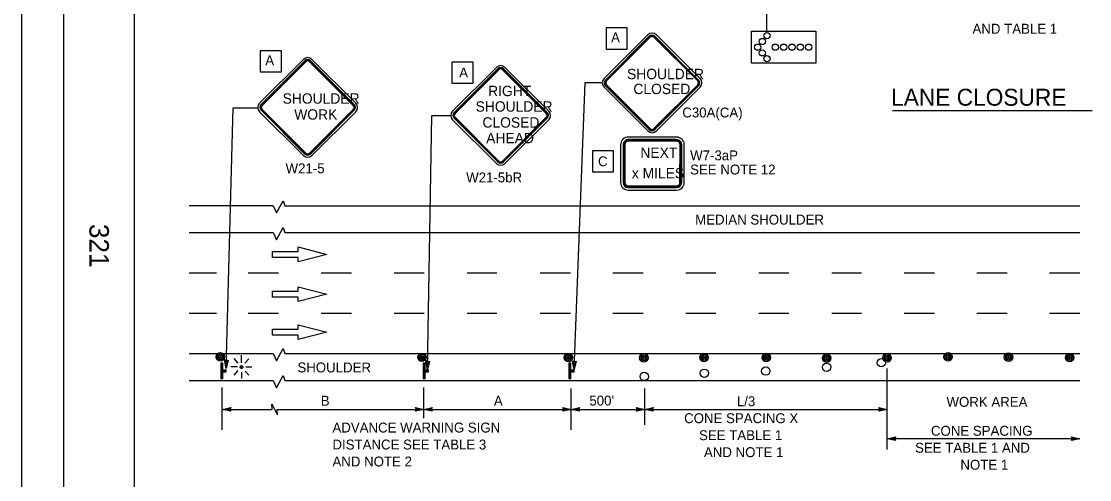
# Model space of a CAD drawing. Extents: x -893 to 867, y -474 to 712.
# Drawn here: x -893 to -138, y -45 to 278 of the extents above; entities that cross this region are included whole.
import ezdxf

# ---------------------------------------------------------------- set-up
doc = ezdxf.new("R2010")
doc.units = 0
for name, color, linetype in [('border_PLOTTING-ELEMENTS', 7, 'Continuous'), ('border_rw_22x34_Cut_Lines', 7, 'Continuous'), ('border_SHEET', 7, 'Continuous'), ('border_WITHIN-BORDER-anno', 7, 'Continuous'), ('pp_PRESENTATION', 7, 'Continuous'), ('rd_ES', 7, 'Continuous'), ('rd_ETW', 7, 'Continuous'), ('tcd_PVMT-MARKER', 7, 'Continuous'), ('tcd_RAILING-anno', 7, 'Continuous'), ('tcd_SIGN-ROADSIDE', 7, 'Continuous'), ('temp_FLASHING-BEACON', 7, 'Continuous'), ('temp_TRAFFIC-CONES', 7, 'Continuous')]:
    doc.layers.add(name, color=color, linetype=linetype)

msp = doc.modelspace()

# ---------------------------------------------------------------- linework, layer by layer
at = {"layer": 'border_PLOTTING-ELEMENTS'}
for points in [[(-893.45, -474.04), (866.55, -474.04), (866.55, 711.96), (-893.45, 711.96)], [(-863.45, 668.96), (836.55, 668.96), (836.55, -431.04), (-863.45, -431.04)]]:
    msp.add_lwpolyline(points, close=True, dxfattribs=at)
at = {"layer": 'border_rw_22x34_Cut_Lines'}
msp.add_lwpolyline([(-863.45, 668.96), (836.55, 668.96), (836.55, -431.04), (-863.45, -431.04)], close=True, dxfattribs=at)
at = {"layer": 'border_SHEET'}
msp.add_line((-813.45, -406.04), (-813.45, 643.96), dxfattribs=at)
at = {"layer": 'pp_PRESENTATION'}
for p, q in [((-715.84, 113.65), (-715.84, 115.77)), ((-715.84, 115.77), (-697.9, 115.77)), ((-715.84, 111.52), (-715.84, 113.65)), ((-677.58, 113.65), (-697.91, 108.43)), ((-697.9, 115.77), (-697.9, 118.87)), ((-697.9, 118.87), (-677.58, 113.65)), ((-697.91, 111.52), (-715.84, 111.52)), ((-697.91, 108.43), (-697.91, 111.52)), ((-697.9, 87.75), (-697.9, 90.84)), ((-697.9, 90.84), (-677.58, 85.62)), ((-715.84, 85.62), (-715.84, 87.75)), ((-715.84, 87.75), (-697.9, 87.75)), ((-715.84, 83.5), (-715.84, 85.62)), ((-697.91, 83.5), (-715.84, 83.5)), ((-677.58, 85.62), (-697.91, 80.4)), ((-697.91, 80.4), (-697.91, 83.5)), ((-715.84, 58.63), (-715.84, 60.76)), ((-715.84, 60.76), (-697.9, 60.76)), ((-697.9, 60.76), (-697.9, 63.85)), ((-697.9, 63.85), (-677.58, 58.63)), ((-715.84, 56.51), (-715.84, 58.63)), ((-697.91, 56.51), (-715.84, 56.51)), ((-677.58, 58.63), (-697.91, 53.41)), ((-697.91, 53.41), (-697.91, 56.51))]:
    msp.add_line(p, q, dxfattribs=at)
at = {"layer": 'rd_ES'}
for p, q in [((-774.76, 129.07), (-715.45, 129.07)), ((-707.13, 129.07), (-145.26, 129.07)), ((-774.76, 43.57), (-715.45, 43.57)), ((-707.13, 43.57), (-145.26, 43.57))]:
    msp.add_line(p, q, dxfattribs=at)
for points in [[(-715.45, 129.07), (-713.19, 123.9), (-708.5, 132.56), (-707.13, 129.07)], [(-715.45, 43.57), (-713.19, 38.4), (-708.5, 47.06), (-707.13, 43.57)]]:
    msp.add_lwpolyline(points, dxfattribs=at)
at = {"layer": 'rd_ETW'}
for p, q in [((-774.76, 148.26), (-715.45, 148.26)), ((-707.13, 148.07), (-145.26, 148.07)), ((-774.76, 24.57), (-715.45, 24.57)), ((-707.13, 24.57), (-145.26, 24.57))]:
    msp.add_line(p, q, dxfattribs=at)
for points in [[(-715.45, 148.07), (-713.19, 142.9), (-708.5, 151.56), (-707.13, 148.07)], [(-715.45, 24.57), (-713.19, 19.4), (-708.5, 28.06), (-707.13, 24.57)]]:
    msp.add_lwpolyline(points, dxfattribs=at)
at = {"layer": 'tcd_PVMT-MARKER'}
for p, q in [((-774.76, 100.57), (-755.55, 100.57)), ((-733.04, 100.57), (-711.61, 100.57)), ((-733.04, 100.57), (-711.61, 100.57)), ((-681.6, 100.57), (-660.17, 100.57)), ((-630.02, 100.57), (-608.72, 100.57)), ((-578.41, 100.57), (-557.28, 100.57)), ((-526.79, 100.57), (-505.35, 100.57)), ((-526.79, 100.57), (-505.35, 100.57)), ((-475.35, 100.57), (-453.91, 100.57)), ((-423.77, 100.57), (-402.47, 100.57)), ((-372.15, 100.57), (-351.03, 100.57)), ((-320.53, 100.57), (-299.58, 100.57)), ((-269.58, 100.57), (-248.14, 100.57)), ((-218.13, 100.57), (-196.7, 100.57)), ((-166.69, 100.57), (-145.26, 100.57)), ((-774.76, 72.07), (-755.55, 72.07)), ((-733.04, 72.07), (-711.61, 72.07)), ((-733.04, 72.07), (-711.61, 72.07)), ((-681.6, 72.07), (-660.17, 72.07)), ((-630.02, 72.07), (-608.72, 72.07)), ((-578.41, 72.07), (-557.28, 72.07)), ((-526.79, 72.07), (-505.35, 72.07)), ((-526.79, 72.07), (-505.35, 72.07)), ((-475.35, 72.07), (-453.91, 72.07)), ((-423.77, 72.07), (-402.47, 72.07)), ((-372.15, 72.07), (-351.03, 72.07)), ((-320.53, 72.07), (-299.58, 72.07)), ((-269.58, 72.07), (-248.14, 72.07)), ((-218.13, 72.07), (-196.7, 72.07)), ((-166.69, 72.07), (-145.26, 72.07))]:
    msp.add_line(p, q, dxfattribs=at)
at = {"layer": 'tcd_RAILING-anno'}
for p, q in [((-502.82, 32.3), (-494.87, 235.16)), ((-494.87, 235.16), (-483.46, 235.16)), ((-748.77, 33.13), (-743.68, 217.26)), ((-743.68, 217.26), (-725.86, 217.26)), ((-606.42, 32.42), (-603.29, 211.69)), ((-603.29, 211.69), (-590.05, 211.69)), ((-277.66, 215.32), (-136.62, 215.32)), ((-281.38, -24.29), (-281.38, 33.01)), ((-751.41, -10.34), (-751.41, 19.66)), ((-609, -2.03), (-609, 19.66)), ((-504.77, -10.34), (-504.77, 18.83)), ((-452.86, -6.74), (-452.86, 18.83)), ((-751.41, 4.1), (-716.09, 4.1)), ((-712.74, 4.1), (-609, 4.1)), ((-609, 4.1), (-504.77, 4.1)), ((-504.77, 4.1), (-452.86, 4.1)), ((-452.86, 4.1), (-281.38, 4.1)), ((-145.26, -16.59), (-281.38, -16.59))]:
    msp.add_line(p, q, dxfattribs=at)
for points in [[(-724.65, 257.53), (-724.65, 242.53), (-709.65, 242.53), (-709.65, 257.53)], [(-589.21, 249.56), (-589.21, 234.56), (-574.21, 234.56), (-574.21, 249.56)], [(-489.81, 186.91), (-489.81, 171.91), (-474.81, 171.91), (-474.81, 186.91)], [(-747.28, 38.99), (-748.77, 33.13), (-749.91, 39.07), (-749.57, 38.85), (-748.73, 34.5), (-747.64, 38.8), (-747.99, 38.6), (-748.69, 35.85), (-749.23, 38.63), (-748.88, 38.41), (-748.65, 37.21), (-748.35, 38.4), (-748.62, 38.24), (-749.91, 39.07), (-748.62, 38.24)], [(-605, 38.3), (-606.42, 32.42), (-607.63, 38.35), (-607.28, 38.13), (-606.4, 33.79), (-605.35, 38.1), (-605.7, 37.9), (-606.37, 35.14), (-606.93, 37.92), (-606.59, 37.7), (-606.34, 36.5), (-606.06, 37.7), (-606.33, 37.54), (-607.63, 38.35), (-606.33, 37.54)], [(-501.27, 38.15), (-502.82, 32.3), (-503.89, 38.25), (-503.55, 38.03), (-502.77, 33.67), (-501.62, 37.96), (-501.98, 37.76), (-502.71, 35.02), (-503.21, 37.81), (-502.87, 37.58), (-502.65, 36.38), (-502.34, 37.57), (-502.61, 37.42), (-503.89, 38.25), (-502.61, 37.42)], [(-745.51, 2.78), (-751.41, 4.1), (-745.51, 5.41), (-745.72, 5.06), (-750.05, 4.11), (-745.72, 3.13), (-745.93, 3.48), (-748.7, 4.1), (-745.93, 4.71), (-746.14, 4.36), (-747.34, 4.1), (-746.13, 3.83), (-746.3, 4.1), (-745.51, 5.41), (-746.3, 4.1)], [(-614.91, 5.42), (-609, 4.1), (-614.91, 2.79), (-614.7, 3.14), (-610.37, 4.1), (-614.7, 5.07), (-614.49, 4.72), (-611.72, 4.1), (-614.49, 3.49), (-614.28, 3.84), (-613.08, 4.11), (-614.28, 4.37), (-614.12, 4.1), (-614.91, 2.79), (-614.12, 4.1)], [(-603.1, 2.78), (-609, 4.1), (-603.1, 5.41), (-603.31, 5.06), (-607.63, 4.11), (-603.3, 3.13), (-603.51, 3.48), (-606.28, 4.1), (-603.52, 4.71), (-603.73, 4.36), (-604.92, 4.1), (-603.72, 3.83), (-603.88, 4.1), (-603.1, 5.41), (-603.88, 4.1)], [(-510.67, 5.42), (-504.77, 4.1), (-510.67, 2.79), (-510.46, 3.14), (-506.14, 4.1), (-510.46, 5.07), (-510.26, 4.72), (-507.49, 4.1), (-510.25, 3.49), (-510.04, 3.84), (-508.85, 4.11), (-510.05, 4.37), (-509.89, 4.1), (-510.67, 2.79), (-509.89, 4.1)], [(-498.86, 2.78), (-504.77, 4.1), (-498.86, 5.41), (-499.07, 5.06), (-503.4, 4.11), (-499.07, 3.13), (-499.28, 3.48), (-502.05, 4.1), (-499.28, 4.71), (-499.49, 4.36), (-500.69, 4.1), (-499.49, 3.83), (-499.65, 4.1), (-498.86, 5.41), (-499.65, 4.1)], [(-458.76, 5.42), (-452.86, 4.1), (-458.76, 2.79), (-458.55, 3.14), (-454.23, 4.1), (-458.55, 5.07), (-458.34, 4.72), (-455.58, 4.1), (-458.34, 3.49), (-458.13, 3.84), (-456.94, 4.11), (-458.14, 4.37), (-457.97, 4.1), (-458.76, 2.79), (-457.97, 4.1)], [(-446.95, 2.78), (-452.86, 4.1), (-446.95, 5.41), (-447.16, 5.06), (-451.49, 4.11), (-447.16, 3.13), (-447.37, 3.48), (-450.14, 4.1), (-447.37, 4.71), (-447.58, 4.36), (-448.78, 4.1), (-447.58, 3.83), (-447.74, 4.1), (-446.95, 5.41), (-447.74, 4.1)], [(-287.29, 5.42), (-281.38, 4.1), (-287.29, 2.79), (-287.08, 3.14), (-282.75, 4.1), (-287.08, 5.07), (-286.87, 4.72), (-284.1, 4.1), (-286.87, 3.49), (-286.66, 3.84), (-285.46, 4.11), (-286.66, 4.37), (-286.5, 4.1), (-287.29, 2.79), (-286.5, 4.1)], [(-275.48, -17.91), (-281.38, -16.59), (-275.48, -15.28), (-275.69, -15.63), (-280.01, -16.59), (-275.68, -17.56), (-275.89, -17.21), (-278.66, -16.6), (-275.9, -15.98), (-276.11, -16.33), (-277.3, -16.6), (-276.1, -16.86), (-276.26, -16.59), (-275.48, -15.28), (-276.26, -16.59)], [(-275.48, -17.91), (-281.38, -16.59), (-275.48, -15.28), (-275.69, -15.63), (-280.01, -16.59), (-275.68, -17.56), (-275.89, -17.21), (-278.66, -16.6), (-275.9, -15.98), (-276.11, -16.33), (-277.3, -16.6), (-276.1, -16.86), (-276.26, -16.59), (-275.48, -15.28), (-276.26, -16.59)], [(-151.16, -15.27), (-145.26, -16.59), (-151.16, -17.9), (-150.95, -17.55), (-146.63, -16.6), (-150.95, -15.62), (-150.74, -15.97), (-147.98, -16.59), (-150.74, -17.2), (-150.53, -16.86), (-149.34, -16.59), (-150.54, -16.32), (-150.37, -16.59), (-151.16, -17.9), (-150.37, -16.59)]]:
    msp.add_lwpolyline(points, close=True, dxfattribs=at)
msp.add_lwpolyline([(-716.09, 4.02), (-716.51, 7.73), (-712.32, 0.31), (-712.74, 4.02)], dxfattribs=at)
msp.add_open_spline([(-366.56, 271.41), (-366.56, 281.56), (-366.56, 286.18), (-366.56, 290.09)], degree=2, dxfattribs=at)
at = {"layer": 'tcd_SIGN-ROADSIDE'}
for p, q in [((-377.34, 248.71), (-377.34, 271.41)), ((-377.34, 271.41), (-331.94, 271.41)), ((-331.94, 271.41), (-331.94, 248.71)), ((-331.94, 248.71), (-377.34, 248.71))]:
    msp.add_line(p, q, dxfattribs=at)
msp.add_lwpolyline([(-480.2, 273.7), (-480.2, 258.7), (-465.2, 258.7), (-465.2, 273.7)], close=True, dxfattribs=at)
for points in [[(-450.7, 268.74), (-481.59, 237.85)], [(-449.69, 267.72), (-480.57, 236.84)], [(-449.35, 267.38), (-480.23, 236.5)], [(-449.01, 267.04), (-479.89, 236.16)], [(-415.41, 236.16), (-446.29, 267.04)], [(-415.07, 236.5), (-445.95, 267.38)], [(-414.73, 236.84), (-445.61, 267.72)], [(-413.71, 237.85), (-444.6, 268.74)], [(-694.15, 251.43), (-725.03, 220.54)], [(-693.13, 250.41), (-724.01, 219.53)], [(-692.79, 250.07), (-723.67, 219.19)], [(-692.45, 249.73), (-723.34, 218.85)], [(-658.85, 218.85), (-689.74, 249.73)], [(-658.51, 219.19), (-689.4, 250.07)], [(-658.17, 219.53), (-689.06, 250.41)], [(-657.15, 220.54), (-688.04, 251.43)], [(-557.73, 245.8), (-588.62, 214.91)], [(-556.72, 244.78), (-587.6, 213.89)], [(-556.38, 244.44), (-587.26, 213.55)], [(-556.04, 244.1), (-586.92, 213.21)], [(-522.44, 213.21), (-553.32, 244.1)], [(-522.1, 213.55), (-552.98, 244.44)], [(-521.76, 213.89), (-552.64, 244.78)], [(-520.74, 214.91), (-551.62, 245.8)], [(-481.59, 231.74), (-450.7, 200.86)], [(-480.57, 232.76), (-449.69, 201.88)], [(-480.23, 233.1), (-449.35, 202.22)], [(-479.89, 233.44), (-449.01, 202.56)], [(-446.29, 202.56), (-415.41, 233.44)], [(-445.95, 202.22), (-415.07, 233.1)], [(-445.61, 201.88), (-414.73, 232.76)], [(-444.6, 200.86), (-413.71, 231.74)], [(-725.03, 214.43), (-694.15, 183.55)], [(-724.01, 215.45), (-693.13, 184.57)], [(-723.67, 215.79), (-692.79, 184.91)], [(-723.34, 216.13), (-692.45, 185.25)], [(-689.74, 185.25), (-658.85, 216.13)], [(-689.4, 184.91), (-658.51, 215.79)], [(-689.06, 184.57), (-658.17, 215.45)], [(-688.04, 183.55), (-657.15, 214.43)], [(-588.62, 208.8), (-557.73, 177.92)], [(-587.6, 209.82), (-556.72, 178.94)], [(-587.26, 210.16), (-556.38, 179.27)], [(-586.92, 210.5), (-556.04, 179.61)], [(-553.32, 179.61), (-522.44, 210.5)], [(-552.98, 179.27), (-522.1, 210.16)], [(-552.64, 178.94), (-521.76, 209.82)], [(-551.62, 177.92), (-520.74, 208.8)], [(-430.27, 196.54), (-464.47, 196.57)], [(-469.87, 191.14), (-469.92, 164.44)], [(-468.07, 191.17), (-468.12, 164.47)], [(-467.47, 191.17), (-467.52, 164.47)], [(-466.87, 191.17), (-466.92, 164.47)], [(-430.27, 194.74), (-464.47, 194.77)], [(-430.27, 194.14), (-464.47, 194.17)], [(-430.27, 193.54), (-464.47, 193.57)], [(-427.92, 164.44), (-427.87, 191.14)], [(-427.32, 164.44), (-427.27, 191.14)], [(-426.72, 164.44), (-426.67, 191.14)], [(-424.92, 164.44), (-424.87, 191.14)], [(-464.52, 162.07), (-430.32, 162.04)], [(-464.52, 161.47), (-430.32, 161.44)], [(-464.52, 160.87), (-430.32, 160.84)], [(-464.47, 159.07), (-430.27, 159.04)]]:
    msp.add_lwpolyline(points, dxfattribs=at)
for centre in [(-369.75, 264.08), (-366.47, 268.11), (-373.02, 260.06), (-369.75, 256.03), (-360.56, 260.06), (-354.64, 260.06), (-348.73, 260.06), (-342.81, 260.06), (-336.89, 260.06), (-366.47, 252)]:
    msp.add_circle(centre, 2.2, dxfattribs=at)
for centre, radius, start, end in [((-447.65, 265.68), 4.32, 45, 135), ((-447.65, 265.68), 2.88, 45, 135), ((-447.65, 265.68), 2.4, 45, 135), ((-447.65, 265.68), 1.92, 45, 135), ((-691.09, 248.37), 4.32, 45, 135), ((-691.09, 248.37), 2.88, 45, 135), ((-691.09, 248.37), 2.4, 45, 135), ((-691.09, 248.37), 1.92, 45, 135), ((-554.68, 242.74), 4.32, 45, 135), ((-554.68, 242.74), 2.88, 45, 135), ((-554.68, 242.74), 2.4, 45, 135), ((-554.68, 242.74), 1.92, 45, 135), ((-478.53, 234.8), 4.32, 135, 224.99989), ((-478.53, 234.8), 2.88, 135, 224.99989), ((-478.53, 234.8), 2.4, 135, 224.99989), ((-478.53, 234.8), 1.92, 135, 224.99989), ((-416.77, 234.8), 1.92, 315, 45), ((-416.77, 234.8), 2.4, 315, 45), ((-416.77, 234.8), 2.88, 315, 45), ((-416.77, 234.8), 4.32, 315, 45), ((-721.98, 217.49), 4.32, 135, 224.99989), ((-721.98, 217.49), 2.88, 135, 224.99989), ((-721.98, 217.49), 2.4, 135, 224.99989), ((-660.21, 217.49), 2.4, 315, 45), ((-660.21, 217.49), 2.88, 315, 45), ((-660.21, 217.49), 4.32, 315, 45), ((-721.98, 217.49), 1.92, 135, 224.99989), ((-660.21, 217.49), 1.92, 315, 45), ((-585.56, 211.86), 4.32, 135, 224.99989), ((-585.56, 211.86), 2.88, 135, 224.99989), ((-585.56, 211.86), 2.4, 135, 224.99989), ((-585.56, 211.86), 1.92, 135, 224.99989), ((-523.79, 211.86), 1.92, 315, 45), ((-523.79, 211.86), 2.4, 315, 45), ((-523.79, 211.86), 2.88, 315, 45), ((-523.79, 211.86), 4.32, 315, 45), ((-464.47, 191.17), 5.4, 90, 180.27295), ((-447.65, 203.91), 4.32, 225, 315), ((-447.65, 203.91), 2.88, 225, 315), ((-447.65, 203.91), 2.4, 225, 315), ((-447.65, 203.91), 1.92, 225, 315), ((-430.27, 191.14), 5.4, 0, 90), ((-464.47, 191.17), 3.6, 90, 180), ((-464.47, 191.17), 3, 90, 180), ((-464.47, 191.17), 2.4, 90, 180), ((-430.27, 191.14), 3.6, 0, 90), ((-430.27, 191.14), 3, 0, 90), ((-430.27, 191.14), 2.4, 0, 90), ((-691.09, 186.6), 4.32, 225, 315), ((-691.09, 186.6), 2.88, 225, 315), ((-691.09, 186.6), 2.4, 225, 315), ((-691.09, 186.6), 1.92, 225, 315), ((-554.68, 180.97), 4.32, 225, 315), ((-554.68, 180.97), 2.88, 225, 315), ((-554.68, 180.97), 2.4, 225, 315), ((-554.68, 180.97), 1.92, 225, 315), ((-464.52, 164.47), 5.4, 180.27295, 270.45899), ((-464.52, 164.47), 3.6, 180, 269.99989), ((-464.52, 164.47), 3, 180, 269.99989), ((-464.52, 164.47), 2.4, 180, 269.99989), ((-430.32, 164.44), 2.4, 270, 0), ((-430.32, 164.44), 3.6, 270, 0), ((-430.32, 164.44), 3, 270, 0), ((-430.32, 164.44), 5.4, 270.45642, 0)]:
    msp.add_arc(centre, radius, start, end, dxfattribs=at)
at = {"layer": 'temp_FLASHING-BEACON'}
for p, q in [((-740.16, 36.85), (-743.05, 40.04)), ((-737.79, 37.12), (-737.79, 42.36)), ((-735.43, 36.76), (-732.58, 39.91)), ((-751.06, 36.72), (-752.47, 36.72)), ((-752.47, 36.72), (-752.47, 25.74)), ((-751.77, 36.72), (-751.77, 25.74)), ((-751.06, 25.74), (-751.06, 36.72)), ((-751.06, 32.02), (-750.35, 32.02)), ((-751.06, 31.23), (-751.06, 31.23)), ((-750.35, 30.45), (-751.06, 30.45)), ((-750.35, 32.02), (-748.93, 32.02)), ((-750.35, 32.02), (-750.35, 30.45)), ((-748.93, 30.45), (-750.35, 30.45)), ((-749.64, 32.02), (-749.64, 30.45)), ((-748.93, 32.02), (-748.93, 30.45)), ((-740.63, 34.27), (-745.28, 34.27)), ((-740.35, 31.55), (-743.17, 28.42)), ((-737.95, 30.46), (-737.95, 25.94)), ((-735.31, 31.21), (-732.67, 28.27)), ((-734.77, 34.27), (-730.53, 34.27)), ((-608.06, 36.72), (-609.47, 36.72)), ((-609.47, 36.72), (-609.47, 25.74)), ((-608.76, 36.72), (-608.76, 25.74)), ((-608.06, 25.74), (-608.06, 36.72)), ((-608.06, 32.02), (-607.35, 32.02)), ((-608.06, 31.23), (-608.06, 31.23)), ((-607.35, 30.45), (-608.06, 30.45)), ((-607.35, 32.02), (-605.93, 32.02)), ((-607.35, 32.02), (-607.35, 30.45)), ((-605.93, 30.45), (-607.35, 30.45)), ((-606.64, 32.02), (-606.64, 30.45)), ((-605.93, 32.02), (-605.93, 30.45)), ((-505, 36.72), (-506.42, 36.72)), ((-506.42, 36.72), (-506.42, 25.74)), ((-505.71, 36.72), (-505.71, 25.74)), ((-505, 25.74), (-505, 36.72)), ((-505, 32.02), (-504.3, 32.02)), ((-505, 31.23), (-505, 31.23)), ((-504.3, 30.45), (-505, 30.45)), ((-504.3, 32.02), (-502.88, 32.02)), ((-504.3, 32.02), (-504.3, 30.45)), ((-502.88, 30.45), (-504.3, 30.45)), ((-503.59, 32.02), (-503.59, 30.45)), ((-502.88, 32.02), (-502.88, 30.45)), ((-751.06, 25.74), (-752.47, 25.74)), ((-608.06, 25.74), (-609.47, 25.74)), ((-505, 25.74), (-506.42, 25.74))]:
    msp.add_line(p, q, dxfattribs=at)
for points in [[(-738.79, 34.08), (-737.89, 35.08)], [(-738.78, 33.83), (-737.66, 35.07)], [(-738.72, 33.62), (-737.47, 35.01)], [(-738.72, 34.43), (-738.2, 35)], [(-738.64, 33.44), (-737.31, 34.92)], [(-738.53, 33.29), (-737.18, 34.8)], [(-738.41, 33.17), (-737.06, 34.66)], [(-738.26, 33.07), (-736.97, 34.49)], [(-738.08, 32.99), (-736.9, 34.29)], [(-737.87, 32.96), (-736.87, 34.06)], [(-737.6, 32.99), (-736.9, 33.76)]]:
    msp.add_lwpolyline(points, dxfattribs=at)
msp.add_ellipse((-737.83, 34.02), major_axis=(0, 1.06), ratio=0.9025, dxfattribs=at)
at = {"layer": 'temp_TRAFFIC-CONES'}
for centre, radius in [((-752.83, 41.26), 2.97), ((-752.83, 41.26), 2.08), ((-752.83, 41.26), 1.19), ((-752.83, 41.26), 0.297), ((-610.31, 40.9), 2.97), ((-610.31, 40.9), 2.08), ((-610.31, 40.9), 1.19), ((-610.31, 40.9), 0.297), ((-506.82, 40.82), 2.97), ((-506.82, 40.82), 2.08), ((-506.82, 40.82), 1.19), ((-506.82, 40.82), 0.297), ((-453.46, 40.56), 2.97), ((-453.46, 40.56), 2.08), ((-453.46, 40.56), 1.19), ((-453.46, 40.56), 0.297), ((-411.01, 40.79), 2.97), ((-411.01, 40.79), 2.08), ((-411.01, 40.79), 1.19), ((-411.01, 40.79), 0.297), ((-366.92, 40.79), 2.97), ((-366.92, 40.79), 2.08), ((-366.92, 40.79), 1.19), ((-366.92, 40.79), 0.297), ((-324.24, 40.32), 2.97), ((-324.24, 40.32), 2.08), ((-324.24, 40.32), 1.19), ((-324.24, 40.32), 0.297), ((-285.58, 37.14), 2.96), ((-281.56, 40.56), 2.97), ((-281.56, 40.56), 2.08), ((-281.56, 40.56), 1.19), ((-281.56, 40.56), 0.297), ((-238.41, 41.26), 2.97), ((-238.41, 41.26), 2.08), ((-238.41, 41.26), 1.19), ((-238.41, 41.26), 0.297), ((-195.72, 41.02), 2.97), ((-195.72, 41.02), 2.08), ((-195.72, 41.02), 1.19), ((-195.72, 41.02), 0.297), ((-152.57, 40.79), 2.97), ((-152.57, 40.79), 2.08), ((-152.57, 40.79), 1.19), ((-152.57, 40.79), 0.297), ((-453.18, 27.46), 2.96), ((-410.73, 29.65), 2.96), ((-367.32, 31.22), 2.96), ((-324.27, 33.88), 2.96)]:
    msp.add_circle(centre, radius, dxfattribs=at)

# ---------------------------------------------------------------- texts
at = {"layer": 'border_WITHIN-BORDER-anno'}
msp.add_text('321', height=13.779, rotation=270, dxfattribs=at).set_placement((-845.36, 135.16))
at = {"layer": 'tcd_RAILING-anno'}
for s, height, p in [('AND TABLE 1', 7, (-221.16, 269.58)), ('A', 7, (-721.07, 247.27)), ('A', 7, (-583.98, 238.63)), ('LANE CLOSURE', 12, (-278.71, 218.67)), ('C30A(CA)', 7, (-426.29, 210.41)), ('C', 7, (-485.85, 175.91)), ('W7-3aP', 7, (-420.74, 180.1)), ('W21-5', 7, (-706.68, 170.96)), ('SEE NOTE 12', 7, (-420.74, 170.1)), ('W21-5bR', 7, (-579.05, 164.52)), ('MEDIAN SHOULDER', 7, (-417.17, 134.71)), ('SHOULDER', 7, (-698.32, 30.26)), ('B', 7, (-681.81, 6.72)), ('A', 7, (-559.47, 6.72)), ("500'", 7, (-491.97, 6.86)), ('L/3', 7, (-387.73, 6.4)), ('WORK AREA', 7, (-239.54, 5.94)), ('CONE SPACING X', 7, (-424.99, -5.6)), ('ADVANCE WARNING SIGN', 7, (-673.57, -12.2)), ('CONE SPACING', 7, (-250.53, -14.49)), ('SEE TABLE 1', 7, (-414.45, -17.6)), ('DISTANCE SEE TABLE 3', 7, (-673.57, -24.2)), ('AND NOTE 1', 7, (-410.98, -29.6)), ('SEE TABLE 1 AND', 7, (-261.75, -26.49)), ('AND NOTE 2', 7, (-673.57, -36.2)), ('NOTE 1', 7, (-229.73, -38.49))]:
    msp.add_text(s, height=height, dxfattribs=at).set_placement(p)
at = {"layer": 'tcd_SIGN-ROADSIDE'}
for s, height, p in [('A', 7, (-476.63, 263.44)), ('SHOULDER', 7.32, (-465.34, 237.44)), ('CLOSED', 7.32, (-460.86, 226.9)), ('SHOULDER', 7.32, (-708.78, 220.13)), ('RIGHT', 7.32, (-563.53, 225.45)), ('SHOULDER', 7.32, (-572.37, 214.5)), ('WORK', 7.32, (-700.58, 208.85)), ('CLOSED', 7.32, (-567.55, 203.21)), ('AHEAD', 7.32, (-564.89, 192.15)), ('NEXT', 7.32, (-455.91, 181.85)), ('x MILES', 7.32, (-461.95, 167.36))]:
    msp.add_text(s, height=height, dxfattribs=at).set_placement(p)

doc.saveas('drawing.dxf')
